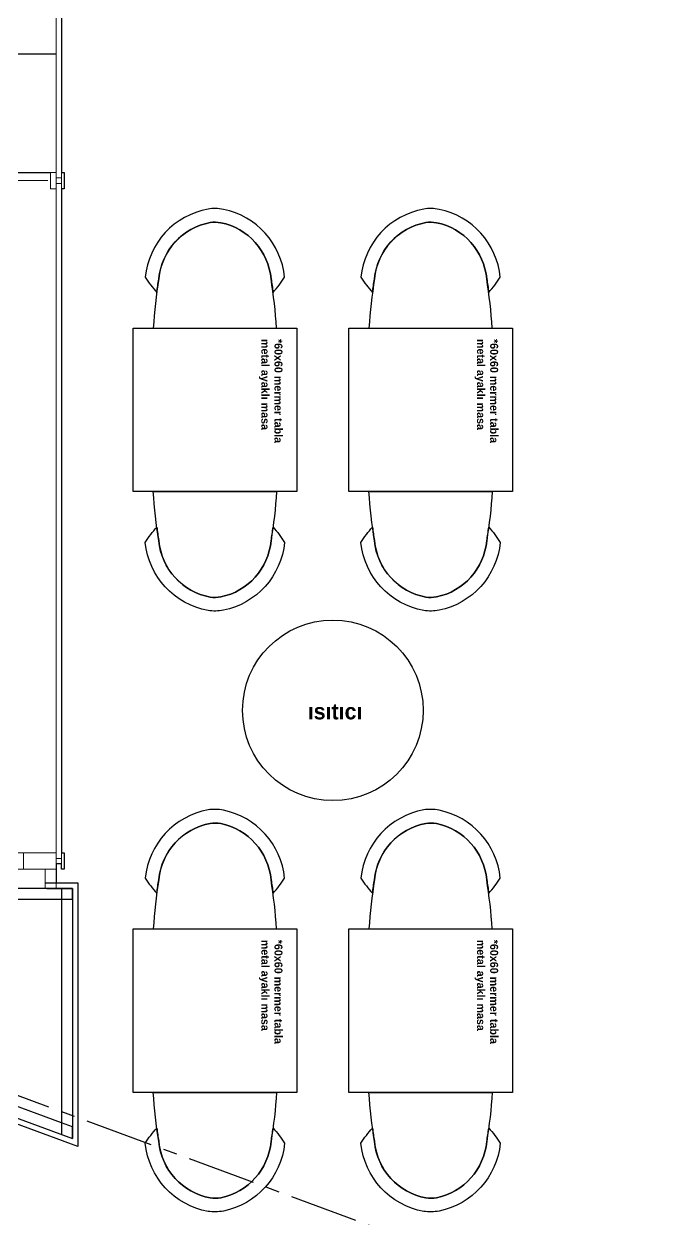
# Model space of a CAD drawing. Header units: millimetres. Extents: x 933584 to 974011, y 4545988 to 4553664.
# Drawn here: x 947274 to 947513.3, y 4550158.3 to 4550596.7 of the extents above; entities that cross this region are included whole.
import ezdxf

# ---------------------------------------------------------------- set-up
doc = ezdxf.new("R2010")
doc.units = ezdxf.units.MM
doc.set_wipeout_variables(frame=1)
for name, pattern in [('CENTER', [2, 1.25, -0.25, 0.25, -0.25]), ('DOT2', [3.175, 0, -3.175]), ('HIDDEN', [9.525, 6.35, -3.175]), ('HIDDENX2', [19.05, 12.7, -6.35])]:
    doc.linetypes.add(name, pattern=pattern)
doc.layers.get('0').update_dxf_attribs({"color": 255})
for name, color, linetype in [('0-CSX-CXS_20', 14, 'CENTER'), ('0-DMS-50', 143, 'Continuous'), ('0-HSL-SLD', 252, 'Continuous'), ('0-LNS-SLN', 6, 'Continuous'), ('0-LNS-VLF', 11, 'Continuous'), ('0-TXT-XBX_20', 3, 'Continuous'), ('7-DCR-FRN', 8, 'Continuous')]:
    doc.layers.add(name, color=color, linetype=linetype)
for name, color, linetype, lineweight in [('3-OPN-WDR', 4, 'Continuous', 18), ('cam kolon', 80, 'Continuous', 25), ('DOĞRAMA', 8, 'Continuous', 15)]:
    doc.layers.add(name, color=color, linetype=linetype, lineweight=lineweight)
doc.styles.add('Century Gothic_B_3', font='GOTHICB.TTF', dxfattribs={"height": 4})

# ---------------------------------------------------------------- blocks, each defined once
blk = doc.blocks.new('A$C252E1D81')
at = {"layer": 'DOĞRAMA', "color": 253, "true_color": 0xadadad}
for points in [[(6, 20), (0, 20), (0, 21), (6, 21)], [(0, 0), (6, 0), (6, 6), (0, 6)]]:
    blk.add_lwpolyline(points, close=True, dxfattribs=at)
blk.add_lwpolyline([(6, 6), (6, 18), (4, 18), (4, 20), (2, 20), (2, 18), (0, 18), (0, 6), (6, 6)], dxfattribs=at)
blk = doc.blocks.new('XVBZDVBZDVB')
at = {"layer": '3-OPN-WDR'}
for p, q in [((934681.85, 4553286.61), (934681.84, 4553740.25)), ((934683.85, 4553289.61), (934683.85, 4553740.25))]:
    blk.add_line(p, q, dxfattribs=at)
blk.add_lwpolyline([(934679.85, 4553536.25), (934681.85, 4553536.25), (934681.85, 4553538.25), (934683.85, 4553538.25), (934683.85, 4553540.25), (934681.85, 4553540.25), (934681.85, 4553542.25), (934679.85, 4553542.25), (934679.85, 4553536.25)], dxfattribs=at)
for points in [[(934683.85, 4553536.25), (934683.85, 4553542.25), (934684.85, 4553542.25), (934684.85, 4553536.25)], [(934681.85, 4553286.61), (934677.85, 4553286.61), (934677.85, 4553279.61), (934681.85, 4553279.61)]]:
    blk.add_lwpolyline(points, close=True, dxfattribs=at)
at = {"layer": '3-OPN-WDR', "rotation": 270.0000000133402}
blk.add_blockref('A$C252E1D81', (934663.85, 4553292.61), dxfattribs=at)
blk = doc.blocks.new('ZVBXZDVB')
at = {"layer": '0-CSX-CXS_20', "ltscale": 20}
blk.add_lwpolyline([(933721.5, 4552054.44), (934876.25, 4551628.21)], dxfattribs=at)
blk = doc.blocks.new('XVCXZVBXCVB-flatten-1')
at = {"layer": '0-LNS-SLN', "linetype": 'ByBlock'}
for p, q in [((938730.16, 4549084.73), (938490.63, 4549173.05)), ((938485.49, 4549170.68), (938734.16, 4549078.99)), ((938730.16, 4549170.77), (938710.16, 4549170.77)), ((938724.72, 4549170.77), (938734.16, 4549170.77)), ((938734.16, 4549170.77), (938734.16, 4549078.99)), ((938710.16, 4549166.77), (938730.16, 4549166.77)), ((938730.16, 4549166.77), (938730.16, 4549080.46))]:
    blk.add_line(p, q, dxfattribs=at)
for points in [[(938490.63, 4549173.05), (938486.87, 4549174.43), (938485.49, 4549170.68), (938489.24, 4549169.29)], [(938710.16, 4549170.77), (938706.16, 4549170.77), (938706.16, 4549166.77), (938710.16, 4549166.77)], [(938734.16, 4549170.77), (938730.16, 4549170.77), (938730.16, 4549166.77), (938734.16, 4549166.77)], [(938734.16, 4549083.25), (938730.16, 4549084.73), (938730.16, 4549080.46), (938734.16, 4549078.99)]]:
    blk.add_lwpolyline(points, close=True, dxfattribs=at)
at = {"layer": 'cam kolon', "color": 252, "linetype": 'ByBlock'}
blk.add_lwpolyline([(938724.16, 4549172.77), (938736.16, 4549172.77), (938736.16, 4549076.12), (938482.92, 4549169.49), (938486.39, 4549178.89)], dxfattribs=at)
blk = doc.blocks.new('dbcxbxcbcxb')
at = {"layer": '0-HSL-SLD'}
blk.add_lwpolyline([(941611.6, 4550585.75), (941910.37, 4550585.75)], dxfattribs=at)
blk = doc.blocks.new('sandalye')
blk.add_lwpolyline([(20.65, -25.79, -0.018451), (21.38, -30.76, 0.045309), (25.62, -25.2, 0.32914), (3.17, -0.28, 0.07808), (-2.45, -0.17, 0.334929), (-25.48, -25.2, 0.045309), (-21.24, -30.76, -0.018068), (-20.54, -25.89, 0.020768), (-20.51, -25.69, -0.333547), (-1.67, -5.11, -0.074803), (2.23, -5.19, -0.32955)], format="xyb", close=True)
blk.add_lwpolyline([(22.68, -43.83, 0.023043), (20.65, -25.79, 0.32955), (2.23, -5.19, 0.074803), (-1.67, -5.11, 0.334755), (-20.52, -25.79, 0.023043), (-22.55, -43.83)], format="xyb")
blk.add_lwpolyline([(-22.55, -43.83), (22.68, -43.83)])
blk = doc.blocks.new('*U1028')
at = {"xscale": -1, "rotation": 270}
blk.add_blockref('sandalye', (21.91, -0.07), dxfattribs=at)

msp = doc.modelspace()

# ---------------------------------------------------------------- linework, layer by layer
at = {"layer": '0-DMS-50'}
msp.add_lwpolyline([(947287.85, 4550634.25), (947287.85, 4550542.25), (947288.85, 4550542.25), (947288.85, 4550536.25), (947287.84, 4550536.25), (947287.85, 4550292.61), (947288.85, 4550292.61), (947288.85, 4550286.61), (947287.85, 4550286.61), (947287.85, 4550288.61), (947285.85, 4550288.61), (947285.85, 4550281.61), (947293.85, 4550281.61), (947293.85, 4550184.96), (947046.51, 4550276.16), (946414.32, 4549875.4), (947773.84, 4549875.4)], dxfattribs=at)
msp.add_circle((947387.36, 4550344.92), 33.12, dxfattribs=at)
at = {"layer": '0-HSL-SLD'}
msp.add_lwpolyline([(947267.85, 4550292.61), (947267.85, 4550542.25), (947283.85, 4550542.25)], dxfattribs=at)
at = {"layer": '3-OPN-WDR', "linetype": 'HIDDENX2'}
msp.add_lwpolyline([(947282.85, 4550539.25), (947181.91, 4550539.25, -0.389941), (947282.85, 4550640.25, -2.314426)], format="xyb", dxfattribs=at)
at = {"layer": '7-DCR-FRN'}
for points in [[(947314.11, 4550485.18), (947374.11, 4550485.18), (947374.11, 4550425.18), (947314.11, 4550425.18)], [(947393.22, 4550485.18), (947453.22, 4550485.18), (947453.22, 4550425.18), (947393.22, 4550425.18)], [(947314.11, 4550264.76), (947374.11, 4550264.76), (947374.11, 4550204.76), (947314.11, 4550204.76)], [(947393.22, 4550264.76), (947453.22, 4550264.76), (947453.22, 4550204.76), (947393.22, 4550204.76)]]:
    msp.add_lwpolyline(points, close=True, dxfattribs=at)

# ---------------------------------------------------------------- block references
for name, p in [('XVBZDVBZDVB', (12604, -3000)), ('dbcxbxcbcxb', (5375.48, 0)), ('XVCXZVBXCVB-flatten-1', (8557.69, 1108.84))]:
    msp.add_blockref(name, p)
at = {"layer": '0-LNS-SLN'}
msp.add_blockref('ZVBXZDVB', (12600, -1500), dxfattribs=at)

# ---------------------------------------------------------------- texts
at = {"layer": '0-LNS-VLF', "linetype": 'HIDDEN', "ltscale": 0.5, "char_height": 2.9364, "width": 95.455, "attachment_point": 1, "rotation": 269.9991, "line_spacing_factor": 0.984502, "style": 'Century Gothic_B_3'}
for insert in [(947368.88, 4550481.17), (947447.99, 4550481.17), (947368.88, 4550260.76), (947447.99, 4550260.76)]:
    msp.add_mtext('\\pxql;{\\fFranklin Gothic Book|b1|i0|c162|p34;*60x60 mermer tabla\\Pmetal ayaklı masa}', dxfattribs=dict(at, insert=insert))
at = {"layer": '0-TXT-XBX_20', "insert": (947378.14, 4550347.49), "char_height": 5.8729, "width": 228.8091, "attachment_point": 1, "line_spacing_factor": 0.984502, "style": 'Century Gothic_B_3'}
msp.add_mtext('\\pxql;{\\fFranklin Gothic Book|b1|i0|c162|p34;ısıtıcı}', dxfattribs=at)

# ---------------------------------------------------------------- next in the draw order: block references
at = {"layer": '7-DCR-FRN', "xscale": -1, "rotation": 270.0009132942205}
for p in [(947344.11, 4550507.09), (947423.22, 4550507.09), (947344.11, 4550286.67), (947423.22, 4550286.67)]:
    msp.add_blockref('*U1028', p, dxfattribs=at)
at = {"layer": '7-DCR-FRN', "rotation": 269.9990867050279}
for p in [(947344.11, 4550403.26), (947423.22, 4550403.26), (947344.11, 4550182.85), (947423.22, 4550182.85)]:
    msp.add_blockref('*U1028', p, dxfattribs=at)

doc.saveas('drawing.dxf')
